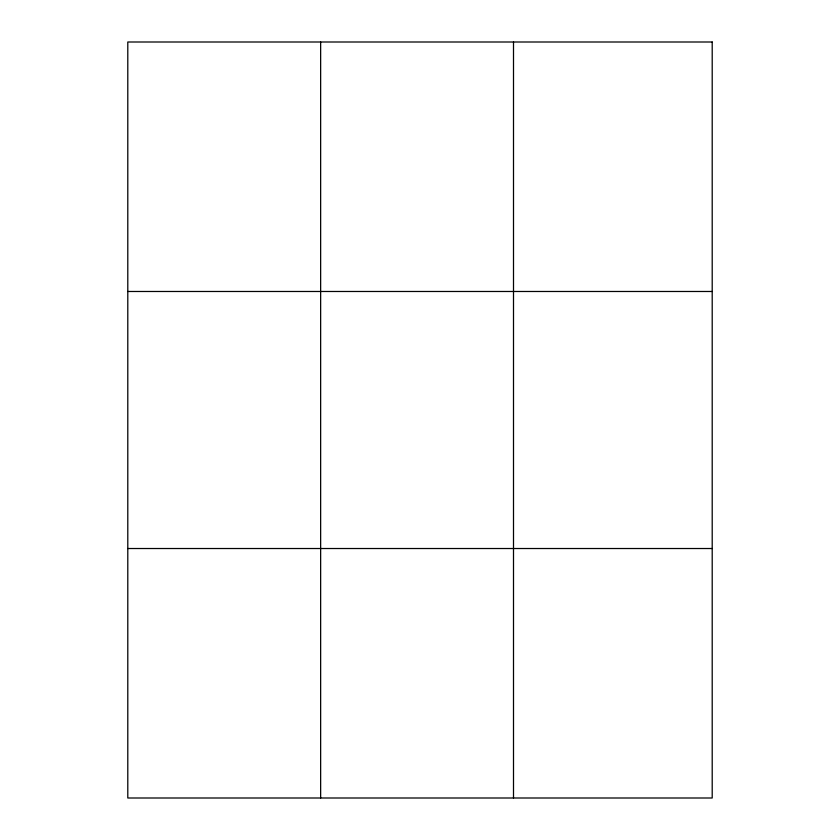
<?xml version="1.0" encoding="UTF-8"?>
<svg xmlns="http://www.w3.org/2000/svg" width="840" height="840" viewBox="0 0 840 840"><rect width="100%" height="100%" fill="white"/><g stroke="black" fill="none" stroke-linecap="round" stroke-linejoin="round"><path stroke-width="1.26" d="M320.649 42L320.649 798M513.503 42L513.503 798M127.796 291.48L712.204 291.48M127.796 548.52L712.204 548.52M712.204 42L712.204 798L127.796 798L127.796 42L712.204 42"/></g></svg>
